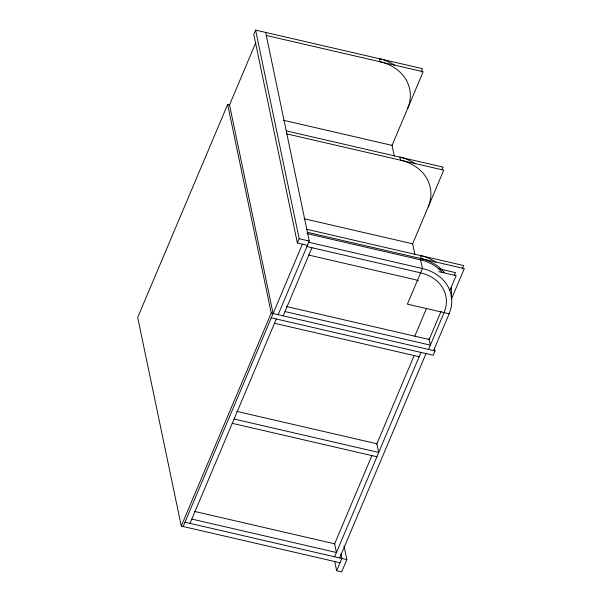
<?xml version="1.0" encoding="UTF-8"?>
<svg xmlns="http://www.w3.org/2000/svg" width="602" height="602" viewBox="0 0 602 602"><rect width="100%" height="100%" fill="white"/><g stroke="black" fill="none" stroke-linecap="round" stroke-linejoin="round"><path stroke-width="0.9" d="M421.091 72.105L422.536 68.681L255.594 30.1L253.781 34.397L297.365 243.005L307.434 245.33M273.105 313.529L229.528 104.914L227.654 104.485L137.692 317.465L181.277 526.073L340.017 562.757M229.528 104.914L255.925 42.411M297.365 243.005L299.179 238.708L255.594 30.1M181.277 526.073L271.231 313.093L227.654 104.485M183.151 526.509L302.4 244.171M189.999 523.371L276.326 318.985M278.139 314.688L309.247 241.033L265.67 32.425M283.181 315.854L311.956 247.723M442.018 169.689L443.102 167.115L286.236 130.867M414.778 336.172L426.351 308.781M334.283 544.644L371.961 455.436M376.717 444.178L414.026 355.842M334.637 556.797L420.964 352.411M454.405 275.212L455.496 272.623L438.128 268.612M441.1 311.249L429.166 339.498L286.552 306.538M449.935 290.33L456.128 275.663L438.76 271.652M339.671 557.964L425.998 353.577M462.223 268.981L463.668 265.55L306.802 229.302M428.534 349.446L444.088 312.619A39.28 32.102 -11.8 0 0 420.61 272.834L306.915 246.564M343.99 545.841L346.865 559.627L341.68 571.9L336.646 570.734L341.831 558.46L340.875 553.863M451.282 299.427L464.308 268.597L307.434 232.342M433.575 350.605L449.13 313.785A44.676 36.504 -11.8 0 0 422.423 268.537L420.61 259.846L306.915 233.576M434.433 348.182L435.013 350.943L433.199 355.24L271.291 317.826M266.302 35.473L423.176 71.721L392.068 145.375L283.534 120.295M286.868 133.907L443.742 170.155L412.633 243.81L304.1 218.729M299.179 238.708L309.247 241.033M308.736 242.267L422.423 268.537L407.388 304.138L449.13 313.785M308.329 254.985L414.244 279.463A23.877 19.512 -11.8 0 1 418.443 280.833M284.994 311.558L430.347 345.149L428.895 338.196M271.231 313.093L435.013 350.943M274.512 323.282L419.15 356.708M236.834 411.399L376.89 443.764L378.703 452.456L234.073 419.03M232.259 423.326L376.89 456.752M194.574 511.444L334.637 543.809L336.45 552.501L191.812 519.074M184.964 522.212L346.865 559.627M392.007 145.09L394.31 156.114M412.551 243.419L414.853 254.45M334.727 561.546L336.646 570.734M407.622 108.548A46.211 37.76 -11.8 0 0 379.997 61.743L379.365 58.703A46.211 37.76 -11.8 0 1 394.701 65.325M420.61 259.846A44.676 36.504 -11.8 0 1 442.274 272.315M451.109 287.613A46.211 37.76 -11.8 0 1 451.191 296.553M444.517 272.698A46.211 37.76 -11.8 0 0 421.129 258.619L420.497 255.579A46.211 37.76 -11.8 0 1 435.833 262.201M415.267 163.759A46.211 37.76 -11.8 0 0 399.931 157.137L400.563 160.185A46.211 37.76 -11.8 0 1 428.188 206.983"/></g></svg>
